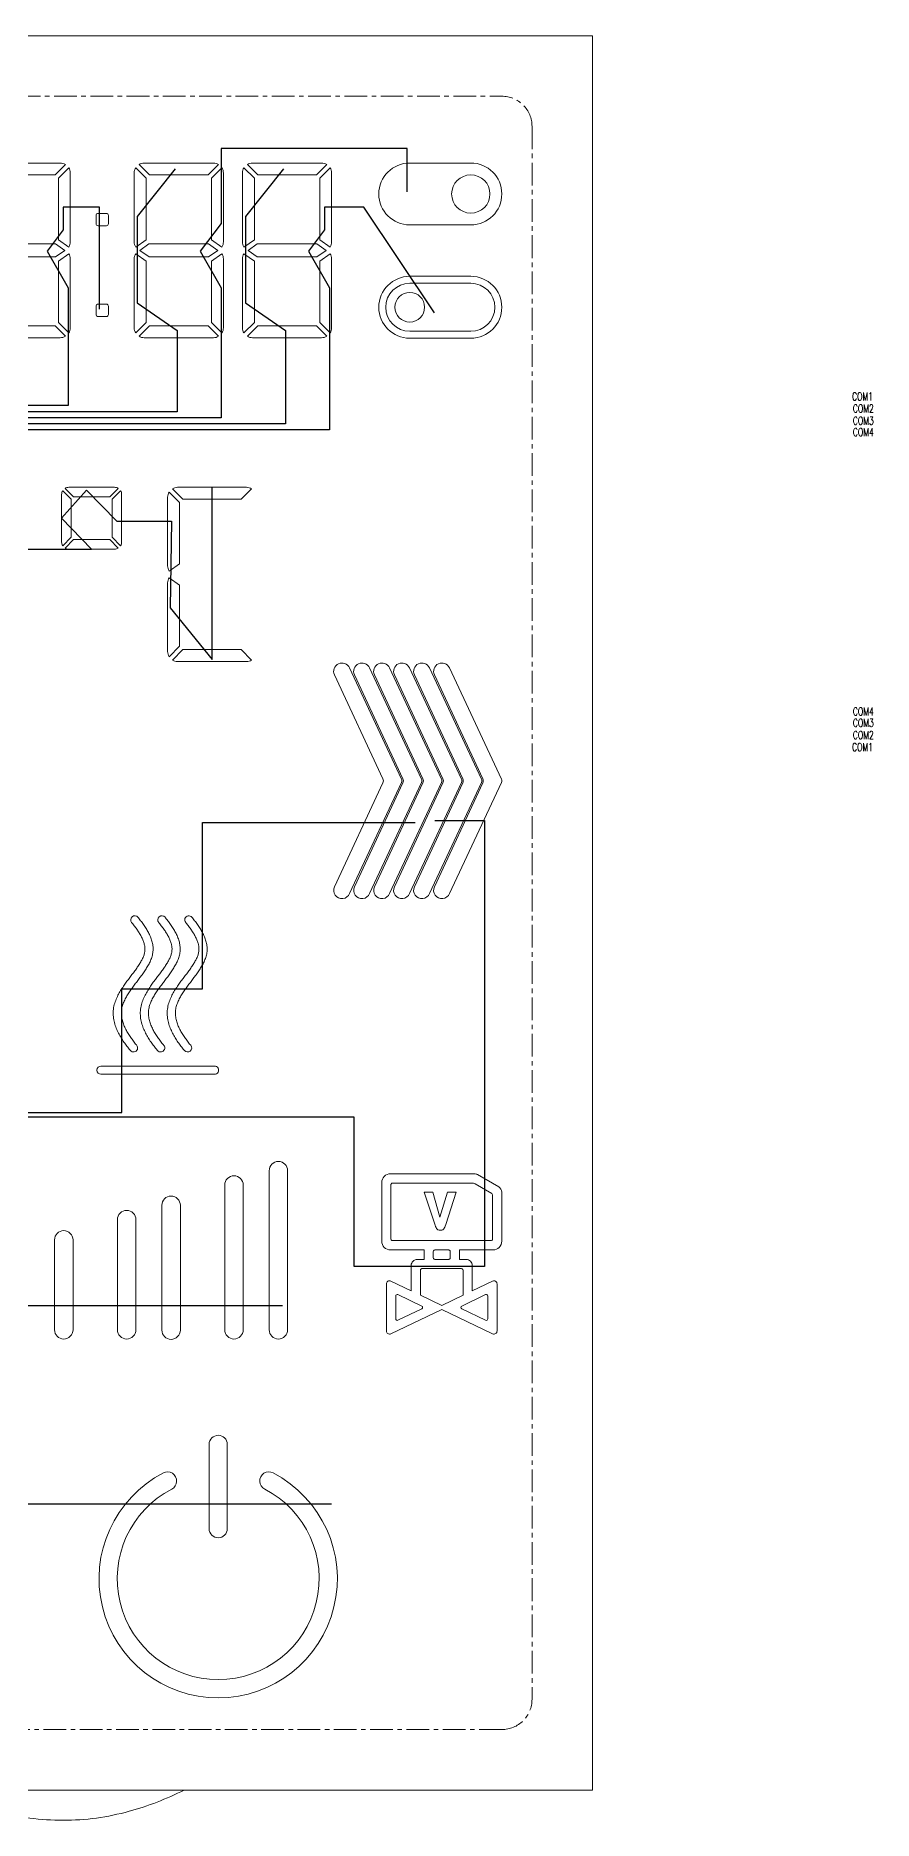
# Model space of a CAD drawing. Header units: millimetres. Extents: x 1979 to 4611, y 2266 to 2838.
# Drawn here: x 3338.1 to 3365.8, y 2680.1 to 2739.1 of the extents above; entities that cross this region are included whole.
import ezdxf

# ---------------------------------------------------------------- set-up
doc = ezdxf.new("R2010")
doc.units = ezdxf.units.MM
doc.linetypes.add('CENTER', pattern=[0.6, 0.375, -0.075, 0.075, -0.075])
for name, color, linetype in [('com', 1, 'Continuous'), ('DWG', 7, 'Continuous'), ('seg', 3, 'Continuous')]:
    doc.layers.add(name, color=color, linetype=linetype)
doc.layers.add('LCD', color=4, linetype='Continuous', lineweight=20)
doc.styles.get("Standard").update_dxf_attribs({"font": 'txt.shx', "bigfont": 'gbcbig.shx'})

# ---------------------------------------------------------------- blocks, each defined once
blk = doc.blocks.new('SPC')
at = {"layer": 'LCD'}
for points in [[(52.622, 53.791, 0.136063), (52.451, 53.744), (52.795, 53.398), (54.733, 53.398), (55.077, 53.744, 0.136063), (54.906, 53.791)], [(59.966, 53.791, -0.136063), (60.137, 53.744), (59.793, 53.398), (57.855, 53.398), (57.511, 53.744, -0.136063), (57.682, 53.791)], [(61.26, 53.791, 0.136063), (61.09, 53.744), (61.433, 53.398), (63.371, 53.398), (63.715, 53.744, 0.136063), (63.544, 53.791)], [(68.476, 51.743, 1), (68.476, 53.791), (66.459, 53.791, 1), (66.459, 51.743)], [(55.188, 51.013), (54.844, 51.255), (54.844, 53.288), (55.188, 53.634, -0.139094), (55.237, 53.46), (55.237, 51.187, -0.139094)], [(57.4, 51.013), (57.744, 51.255), (57.744, 53.288), (57.4, 53.634, 0.139094), (57.351, 53.46), (57.351, 51.187, 0.139094)], [(60.248, 51.013), (59.905, 51.255), (59.905, 53.288), (60.248, 53.634, -0.139094), (60.298, 53.46), (60.298, 51.187, -0.139094)], [(60.978, 51.013), (61.322, 51.255), (61.322, 53.288), (60.978, 53.634, 0.139094), (60.929, 53.46), (60.929, 51.187, 0.139094)], [(63.826, 51.013), (63.483, 51.255), (63.483, 53.288), (63.826, 53.634, -0.139094), (63.876, 53.46), (63.876, 51.187, -0.139094)], [(56.159, 52.126, 0.414214), (56.088, 52.055), (56.088, 51.786, 0.414214), (56.159, 51.715), (56.429, 51.715, 0.414214), (56.5, 51.786), (56.5, 52.055, 0.414214), (56.429, 52.126)], [(54.844, 50.551), (54.844, 48.518), (55.188, 48.172, 0.139094), (55.237, 48.346), (55.237, 50.619, 0.139094), (55.188, 50.793)], [(57.744, 50.551), (57.744, 48.518), (57.4, 48.172, -0.139094), (57.351, 48.346), (57.351, 50.619, -0.139094), (57.4, 50.793)], [(60.248, 50.793), (59.905, 50.551), (59.905, 48.518), (60.248, 48.172, 0.139094), (60.298, 48.346), (60.298, 50.619, 0.139094)], [(60.978, 50.793), (61.322, 50.551), (61.322, 48.518), (60.978, 48.172, -0.139094), (60.929, 48.346), (60.929, 50.619, -0.139094)], [(63.826, 50.793), (63.483, 50.551), (63.483, 48.518), (63.826, 48.172, 0.139094), (63.876, 48.346), (63.876, 50.619, 0.139094)], [(66.459, 50.046, 1), (66.459, 47.998), (68.476, 47.998, 1), (68.476, 50.046)], [(68.476, 48.227, 1), (68.476, 49.816), (66.459, 49.816, 1), (66.459, 48.227)], [(56.429, 48.715, 0.414214), (56.5, 48.786), (56.5, 49.055, 0.414214), (56.429, 49.126), (56.159, 49.126, 0.414214), (56.088, 49.055), (56.088, 48.786, 0.414214), (56.159, 48.715)], [(52.795, 48.408), (52.451, 48.062, 0.136063), (52.622, 48.015), (54.906, 48.015, 0.136063), (55.077, 48.062), (54.733, 48.408)], [(59.966, 48.015, 0.136063), (60.137, 48.062), (59.793, 48.408), (57.855, 48.408), (57.511, 48.062, 0.136063), (57.682, 48.015)], [(63.544, 48.015, 0.136063), (63.715, 48.062), (63.371, 48.408), (61.433, 48.408), (61.09, 48.062, 0.136063), (61.26, 48.015)], [(54.986, 42.957, 0.139094), (54.951, 42.834), (54.951, 41.26, 0.139094), (54.986, 41.137), (55.265, 41.418), (55.265, 42.676)], [(55.344, 42.754), (56.542, 42.754), (56.821, 43.035, 0.136063), (56.701, 43.069), (55.185, 43.069, 0.136063), (55.064, 43.035)], [(56.62, 42.676), (56.9, 42.957, -0.139094), (56.935, 42.834), (56.935, 41.26, -0.139094), (56.9, 41.137), (56.62, 41.418)], [(58.846, 42.567), (58.504, 42.912, 0.139094), (58.455, 42.738), (58.455, 40.473, 0.139094), (58.504, 40.299), (58.846, 40.54)], [(58.785, 43.069, 0.136063), (58.615, 43.021), (58.957, 42.677), (60.89, 42.677), (61.232, 43.021, 0.136063), (61.062, 43.069)], [(56.701, 41.026, 0.136063), (56.821, 41.059), (56.542, 41.34), (55.344, 41.34), (55.064, 41.059, 0.136063), (55.185, 41.026)], [(58.846, 37.812), (58.504, 37.468, -0.139094), (58.455, 37.641), (58.455, 39.907, -0.139094), (58.504, 40.08), (58.846, 39.839)], [(58.957, 37.702), (58.615, 37.358, 0.136063), (58.785, 37.311), (61.062, 37.311, 0.136063), (61.232, 37.358), (60.89, 37.702)], [(63.968, 36.868, -1), (64.468, 37.101), (66.185, 33.421, -0.221646), (66.185, 33.311), (64.471, 29.638, -1.013416), (63.968, 29.864), (65.572, 33.303, 0.221714), (65.572, 33.43)], [(64.629, 36.868, -1), (65.129, 37.101), (66.845, 33.421, -0.221646), (66.845, 33.311), (65.132, 29.638, -1.013416), (64.629, 29.864), (66.233, 33.303, 0.221714), (66.233, 33.43)], [(65.29, 36.868, -1), (65.79, 37.101), (67.506, 33.421, -0.221646), (67.506, 33.311), (65.793, 29.638, -1.013416), (65.29, 29.864), (66.893, 33.303, 0.221714), (66.893, 33.43)], [(65.95, 36.868, -1), (66.45, 37.101), (68.167, 33.421, -0.221646), (68.167, 33.311), (66.453, 29.638, -1.013416), (65.95, 29.864), (67.554, 33.303, 0.221714), (67.554, 33.43)], [(66.611, 36.868, -1), (67.111, 37.101), (68.827, 33.421, -0.221646), (68.827, 33.311), (67.114, 29.638, -1.013416), (66.611, 29.864), (68.215, 33.303, 0.221714), (68.215, 33.43)], [(67.272, 36.868, -1), (67.772, 37.101), (69.488, 33.421, -0.221646), (69.488, 33.311), (67.775, 29.638, -1.013416), (67.272, 29.864), (68.875, 33.303, 0.221714), (68.875, 33.43)], [(57.159, 26.802), (57.182, 26.834), (57.206, 26.866), (57.23, 26.897), (57.253, 26.928), (57.276, 26.959), (57.299, 26.989), (57.322, 27.02), (57.345, 27.05), (57.367, 27.081), (57.389, 27.111), (57.411, 27.141), (57.432, 27.171), (57.453, 27.201), (57.473, 27.231), (57.493, 27.261), (57.513, 27.291), (57.531, 27.321), (57.55, 27.351), (57.567, 27.38), (57.584, 27.41), (57.6, 27.439), (57.615, 27.468), (57.629, 27.497), (57.642, 27.526), (57.654, 27.555), (57.664, 27.583), (57.674, 27.611), (57.682, 27.638), (57.689, 27.665), (57.695, 27.691), (57.699, 27.717), (57.702, 27.744), (57.704, 27.77), (57.705, 27.797), (57.704, 27.824), (57.703, 27.851), (57.7, 27.879), (57.696, 27.907), (57.691, 27.935), (57.684, 27.963), (57.677, 27.992), (57.668, 28.021), (57.659, 28.05), (57.648, 28.079), (57.636, 28.108), (57.624, 28.138), (57.61, 28.167), (57.596, 28.197), (57.58, 28.226), (57.564, 28.256), (57.548, 28.285), (57.53, 28.315), (57.512, 28.344), (57.494, 28.374), (57.475, 28.403), (57.455, 28.432), (57.435, 28.461), (57.414, 28.491), (57.393, 28.52), (57.371, 28.548), (57.349, 28.577), (57.326, 28.606), (57.304, 28.635), (57.281, 28.663), (57.265, 28.682, -1), (57.474, 28.853), (57.49, 28.834), (57.515, 28.803), (57.539, 28.773), (57.563, 28.742), (57.586, 28.711), (57.61, 28.68), (57.633, 28.649), (57.655, 28.617), (57.677, 28.585), (57.699, 28.553), (57.721, 28.52), (57.742, 28.487), (57.762, 28.454), (57.782, 28.421), (57.801, 28.387), (57.819, 28.352), (57.837, 28.318), (57.854, 28.283), (57.87, 28.247), (57.886, 28.212), (57.9, 28.175), (57.913, 28.139), (57.926, 28.102), (57.937, 28.065), (57.947, 28.027), (57.955, 27.989), (57.962, 27.951), (57.968, 27.912), (57.972, 27.873), (57.974, 27.834), (57.975, 27.795), (57.974, 27.757), (57.971, 27.718), (57.966, 27.679), (57.96, 27.641), (57.952, 27.603), (57.942, 27.565), (57.931, 27.528), (57.918, 27.491), (57.904, 27.454), (57.889, 27.419), (57.873, 27.383), (57.856, 27.348), (57.839, 27.313), (57.82, 27.279), (57.801, 27.245), (57.781, 27.212), (57.761, 27.178), (57.74, 27.145), (57.719, 27.113), (57.697, 27.08), (57.675, 27.048), (57.653, 27.016), (57.631, 26.984), (57.608, 26.953), (57.585, 26.921), (57.562, 26.89), (57.539, 26.859), (57.515, 26.828), (57.492, 26.796), (57.469, 26.765), (57.445, 26.734), (57.422, 26.703), (57.398, 26.672), (57.375, 26.641), (57.352, 26.61), (57.328, 26.578), (57.305, 26.547), (57.283, 26.515), (57.26, 26.484), (57.238, 26.452), (57.215, 26.42), (57.194, 26.387), (57.172, 26.355), (57.151, 26.322), (57.131, 26.289), (57.111, 26.256), (57.091, 26.222), (57.072, 26.188), (57.054, 26.154), (57.037, 26.119), (57.02, 26.083), (57.005, 26.048), (56.99, 26.012), (56.977, 25.975), (56.965, 25.938), (56.954, 25.901), (56.945, 25.863), (56.938, 25.824), (56.932, 25.786), (56.928, 25.747), (56.926, 25.708), (56.926, 25.669), (56.927, 25.63), (56.931, 25.592), (56.935, 25.553), (56.942, 25.515), (56.949, 25.476), (56.958, 25.439), (56.969, 25.401), (56.981, 25.364), (56.993, 25.327), (57.007, 25.291), (57.022, 25.255), (57.038, 25.219), (57.054, 25.184), (57.072, 25.149), (57.09, 25.115), (57.109, 25.08), (57.128, 25.047), (57.148, 25.013), (57.169, 24.98), (57.19, 24.948), (57.211, 24.915), (57.233, 24.883), (57.256, 24.851), (57.279, 24.82), (57.302, 24.788), (57.325, 24.757), (57.349, 24.726), (57.373, 24.696), (57.397, 24.665), (57.422, 24.635), (57.434, 24.62, -1), (57.226, 24.449), (57.213, 24.464), (57.187, 24.496), (57.161, 24.528), (57.136, 24.561), (57.111, 24.593), (57.085, 24.627), (57.061, 24.66), (57.036, 24.694), (57.012, 24.729), (56.988, 24.764), (56.964, 24.8), (56.941, 24.836), (56.918, 24.872), (56.895, 24.91), (56.874, 24.948), (56.852, 24.986), (56.831, 25.026), (56.811, 25.066), (56.792, 25.107), (56.774, 25.149), (56.756, 25.191), (56.74, 25.235), (56.724, 25.279), (56.71, 25.324), (56.697, 25.371), (56.686, 25.418), (56.676, 25.466), (56.668, 25.515), (56.662, 25.564), (56.658, 25.614), (56.656, 25.665), (56.656, 25.716), (56.659, 25.767), (56.664, 25.818), (56.671, 25.869), (56.681, 25.92), (56.693, 25.969), (56.706, 26.017), (56.721, 26.063), (56.738, 26.108), (56.755, 26.152), (56.774, 26.195), (56.794, 26.236), (56.814, 26.277), (56.835, 26.316), (56.856, 26.355), (56.878, 26.393), (56.9, 26.43), (56.923, 26.466), (56.946, 26.502), (56.969, 26.537), (56.992, 26.572), (57.016, 26.606), (57.04, 26.64), (57.063, 26.673), (57.087, 26.706), (57.111, 26.738), (57.135, 26.771)], [(58.867, 27.873), (58.87, 27.834), (58.87, 27.795), (58.869, 27.757), (58.866, 27.718), (58.862, 27.679), (58.855, 27.641), (58.847, 27.603), (58.837, 27.565), (58.826, 27.528), (58.813, 27.491), (58.8, 27.454), (58.785, 27.419), (58.769, 27.383), (58.752, 27.348), (58.734, 27.313), (58.715, 27.279), (58.696, 27.245), (58.676, 27.212), (58.656, 27.178), (58.635, 27.145), (58.614, 27.113), (58.592, 27.08), (58.571, 27.048), (58.548, 27.016), (58.526, 26.984), (58.503, 26.953), (58.48, 26.921), (58.457, 26.89), (58.434, 26.859), (58.411, 26.828), (58.387, 26.796), (58.364, 26.765), (58.34, 26.734), (58.317, 26.703), (58.293, 26.672), (58.27, 26.641), (58.247, 26.61), (58.224, 26.578), (58.201, 26.547), (58.178, 26.515), (58.155, 26.484), (58.133, 26.452), (58.111, 26.42), (58.089, 26.387), (58.068, 26.355), (58.047, 26.322), (58.026, 26.289), (58.006, 26.256), (57.986, 26.222), (57.967, 26.188), (57.949, 26.154), (57.932, 26.119), (57.915, 26.083), (57.9, 26.048), (57.885, 26.012), (57.872, 25.975), (57.86, 25.938), (57.849, 25.901), (57.84, 25.863), (57.833, 25.824), (57.827, 25.786), (57.823, 25.747), (57.821, 25.708), (57.821, 25.669), (57.823, 25.63), (57.826, 25.592), (57.831, 25.553), (57.837, 25.515), (57.845, 25.476), (57.854, 25.439), (57.864, 25.401), (57.876, 25.364), (57.889, 25.327), (57.902, 25.291), (57.917, 25.255), (57.933, 25.219), (57.95, 25.184), (57.967, 25.149), (57.985, 25.115), (58.004, 25.08), (58.023, 25.047), (58.043, 25.013), (58.064, 24.98), (58.085, 24.948), (58.107, 24.915), (58.129, 24.883), (58.151, 24.851), (58.174, 24.82), (58.197, 24.788), (58.22, 24.757), (58.244, 24.726), (58.268, 24.696), (58.293, 24.665), (58.317, 24.635), (58.329, 24.62, -1), (58.121, 24.449), (58.108, 24.464), (58.082, 24.496), (58.057, 24.528), (58.031, 24.561), (58.006, 24.593), (57.981, 24.627), (57.956, 24.66), (57.931, 24.694), (57.907, 24.729), (57.883, 24.764), (57.859, 24.8), (57.836, 24.836), (57.813, 24.872), (57.791, 24.91), (57.769, 24.948), (57.747, 24.986), (57.727, 25.026), (57.707, 25.066), (57.687, 25.107), (57.669, 25.149), (57.651, 25.191), (57.635, 25.235), (57.619, 25.279), (57.605, 25.324), (57.592, 25.371), (57.581, 25.418), (57.571, 25.466), (57.563, 25.515), (57.557, 25.564), (57.553, 25.614), (57.551, 25.665), (57.552, 25.716), (57.554, 25.767), (57.559, 25.818), (57.567, 25.869), (57.576, 25.92), (57.588, 25.969), (57.602, 26.017), (57.617, 26.063), (57.633, 26.108), (57.651, 26.152), (57.669, 26.195), (57.689, 26.236), (57.709, 26.277), (57.73, 26.316), (57.751, 26.355), (57.773, 26.393), (57.796, 26.43), (57.818, 26.466), (57.841, 26.502), (57.864, 26.537), (57.888, 26.572), (57.911, 26.606), (57.935, 26.64), (57.959, 26.673), (57.982, 26.706), (58.006, 26.738), (58.03, 26.771), (58.054, 26.802), (58.078, 26.834), (58.101, 26.866), (58.125, 26.897), (58.148, 26.928), (58.171, 26.959), (58.195, 26.989), (58.217, 27.02), (58.24, 27.05), (58.262, 27.081), (58.284, 27.111), (58.306, 27.141), (58.327, 27.171), (58.348, 27.201), (58.369, 27.231), (58.389, 27.261), (58.408, 27.291), (58.427, 27.321), (58.445, 27.351), (58.462, 27.38), (58.479, 27.41), (58.495, 27.439), (58.51, 27.468), (58.524, 27.497), (58.537, 27.526), (58.549, 27.555), (58.56, 27.583), (58.569, 27.611), (58.577, 27.638), (58.584, 27.665), (58.59, 27.691), (58.594, 27.717), (58.598, 27.744), (58.599, 27.77), (58.6, 27.797), (58.6, 27.824), (58.598, 27.851), (58.595, 27.879), (58.591, 27.907), (58.586, 27.935), (58.58, 27.963), (58.572, 27.992), (58.563, 28.021), (58.554, 28.05), (58.543, 28.079), (58.531, 28.108), (58.519, 28.138), (58.505, 28.167), (58.491, 28.197), (58.476, 28.226), (58.46, 28.256), (58.443, 28.285), (58.426, 28.315), (58.408, 28.344), (58.389, 28.374), (58.37, 28.403), (58.35, 28.432), (58.33, 28.461), (58.309, 28.491), (58.288, 28.52), (58.266, 28.548), (58.244, 28.577), (58.222, 28.606), (58.199, 28.635), (58.176, 28.663), (58.16, 28.682, -1), (58.369, 28.853), (58.385, 28.834), (58.41, 28.803), (58.434, 28.773), (58.458, 28.742), (58.482, 28.711), (58.505, 28.68), (58.528, 28.649), (58.551, 28.617), (58.573, 28.585), (58.595, 28.553), (58.616, 28.52), (58.637, 28.487), (58.657, 28.454), (58.677, 28.421), (58.696, 28.387), (58.715, 28.352), (58.732, 28.318), (58.749, 28.283), (58.766, 28.247), (58.781, 28.212), (58.795, 28.175), (58.809, 28.139), (58.821, 28.102), (58.832, 28.065), (58.842, 28.027), (58.85, 27.989), (58.858, 27.951), (58.863, 27.912)], [(59.485, 27.879), (59.488, 27.851), (59.49, 27.824), (59.49, 27.797), (59.49, 27.77), (59.488, 27.744), (59.485, 27.718), (59.48, 27.691), (59.475, 27.665), (59.468, 27.638), (59.459, 27.611), (59.45, 27.583), (59.439, 27.555), (59.427, 27.526), (59.414, 27.497), (59.4, 27.468), (59.385, 27.439), (59.369, 27.41), (59.353, 27.38), (59.335, 27.351), (59.317, 27.321), (59.298, 27.291), (59.279, 27.261), (59.259, 27.232), (59.238, 27.202), (59.218, 27.172), (59.196, 27.141), (59.175, 27.111), (59.153, 27.081), (59.13, 27.051), (59.108, 27.02), (59.085, 26.99), (59.062, 26.959), (59.038, 26.928), (59.015, 26.897), (58.991, 26.866), (58.968, 26.834), (58.944, 26.803), (58.92, 26.771), (58.896, 26.739), (58.873, 26.706), (58.849, 26.673), (58.825, 26.64), (58.801, 26.606), (58.778, 26.572), (58.755, 26.537), (58.731, 26.502), (58.708, 26.467), (58.686, 26.43), (58.664, 26.393), (58.642, 26.355), (58.62, 26.317), (58.599, 26.277), (58.579, 26.237), (58.56, 26.195), (58.541, 26.152), (58.523, 26.108), (58.507, 26.063), (58.492, 26.017), (58.478, 25.969), (58.466, 25.92), (58.457, 25.87), (58.449, 25.819), (58.444, 25.768), (58.442, 25.716), (58.441, 25.665), (58.443, 25.615), (58.447, 25.564), (58.453, 25.515), (58.461, 25.466), (58.471, 25.418), (58.483, 25.371), (58.495, 25.325), (58.51, 25.279), (58.525, 25.235), (58.542, 25.191), (58.559, 25.149), (58.578, 25.107), (58.597, 25.066), (58.617, 25.026), (58.638, 24.987), (58.659, 24.948), (58.681, 24.91), (58.703, 24.873), (58.726, 24.836), (58.749, 24.8), (58.773, 24.764), (58.797, 24.729), (58.821, 24.695), (58.846, 24.661), (58.871, 24.627), (58.896, 24.594), (58.921, 24.561), (58.947, 24.528), (58.973, 24.496), (58.998, 24.464), (59.011, 24.449, 1), (59.219, 24.621), (59.207, 24.635), (59.183, 24.665), (59.159, 24.696), (59.134, 24.727), (59.111, 24.757), (59.087, 24.788), (59.064, 24.82), (59.041, 24.851), (59.019, 24.883), (58.997, 24.915), (58.975, 24.948), (58.954, 24.98), (58.934, 25.014), (58.914, 25.047), (58.894, 25.081), (58.875, 25.115), (58.857, 25.149), (58.84, 25.184), (58.823, 25.219), (58.807, 25.255), (58.793, 25.291), (58.779, 25.327), (58.766, 25.364), (58.754, 25.401), (58.744, 25.439), (58.735, 25.477), (58.727, 25.515), (58.721, 25.553), (58.716, 25.592), (58.713, 25.631), (58.711, 25.67), (58.712, 25.708), (58.714, 25.747), (58.717, 25.786), (58.723, 25.825), (58.73, 25.863), (58.74, 25.901), (58.75, 25.938), (58.762, 25.975), (58.776, 26.012), (58.79, 26.048), (58.806, 26.084), (58.822, 26.119), (58.84, 26.154), (58.858, 26.188), (58.877, 26.222), (58.896, 26.256), (58.916, 26.289), (58.937, 26.322), (58.958, 26.355), (58.979, 26.388), (59.001, 26.42), (59.023, 26.452), (59.045, 26.484), (59.068, 26.516), (59.091, 26.547), (59.114, 26.579), (59.137, 26.61), (59.16, 26.641), (59.184, 26.672), (59.207, 26.703), (59.231, 26.734), (59.254, 26.765), (59.277, 26.797), (59.301, 26.828), (59.324, 26.859), (59.347, 26.89), (59.37, 26.922), (59.393, 26.953), (59.416, 26.985), (59.439, 27.016), (59.461, 27.048), (59.483, 27.081), (59.504, 27.113), (59.526, 27.146), (59.546, 27.179), (59.567, 27.212), (59.586, 27.245), (59.606, 27.279), (59.624, 27.314), (59.642, 27.348), (59.659, 27.383), (59.675, 27.419), (59.69, 27.455), (59.704, 27.491), (59.716, 27.528), (59.728, 27.565), (59.737, 27.603), (59.746, 27.641), (59.752, 27.679), (59.757, 27.718), (59.759, 27.757), (59.76, 27.796), (59.76, 27.835), (59.757, 27.873), (59.753, 27.912), (59.748, 27.951), (59.741, 27.989), (59.732, 28.027), (59.722, 28.065), (59.711, 28.102), (59.699, 28.139), (59.686, 28.176), (59.671, 28.212), (59.656, 28.248), (59.64, 28.283), (59.623, 28.318), (59.605, 28.353), (59.586, 28.387), (59.567, 28.421), (59.547, 28.454), (59.527, 28.487), (59.506, 28.52), (59.485, 28.553), (59.463, 28.585), (59.441, 28.617), (59.418, 28.649), (59.395, 28.68), (59.372, 28.711), (59.348, 28.742), (59.324, 28.773), (59.3, 28.804), (59.276, 28.834), (59.259, 28.854, 1), (59.051, 28.682), (59.066, 28.664), (59.089, 28.635), (59.112, 28.606), (59.134, 28.578), (59.156, 28.549), (59.178, 28.52), (59.199, 28.491), (59.22, 28.462), (59.24, 28.432), (59.26, 28.403), (59.279, 28.374), (59.298, 28.345), (59.316, 28.315), (59.333, 28.286), (59.35, 28.256), (59.366, 28.227), (59.381, 28.197), (59.396, 28.168), (59.409, 28.138), (59.422, 28.109), (59.433, 28.079), (59.444, 28.05), (59.454, 28.021), (59.462, 27.992), (59.47, 27.963), (59.476, 27.935), (59.481, 27.907)], [(60.003, 23.935), (56.251, 23.935, 1), (56.251, 23.664), (60.003, 23.664, 1.002396)], [(61.811, 20.476), (61.811, 15.217, 1), (62.422, 15.217), (62.422, 20.476, 1)], [(60.954, 15.217), (60.954, 20.002, 1), (60.343, 20.002), (60.343, 15.217, 1)], [(65.819, 20.373, 0.414214), (65.531, 20.086), (65.531, 18.146, 0.414214), (65.819, 17.858), (66.929, 17.858), (66.929, 17.545), (66.71, 17.545, 0.414214), (66.506, 17.341), (66.506, 16.507), (65.833, 16.827, 0.551425), (65.688, 16.735), (65.688, 15.177, 0.551425), (65.833, 15.085), (67.516, 15.887), (69.198, 15.085, 0.551425), (69.344, 15.177), (69.344, 16.735, 0.551425), (69.198, 16.827), (68.526, 16.507), (68.526, 17.341, 0.414214), (68.322, 17.545), (68.103, 17.545), (68.103, 17.858), (69.213, 17.858, 0.414214), (69.5, 18.146), (69.5, 19.766, 0.267949), (69.398, 19.942), (68.699, 20.346, 0.131652), (68.597, 20.373)], [(68.617, 20.04, 0.131652), (68.515, 20.067), (65.888, 20.067, 0.414214), (65.837, 20.016), (65.837, 18.215, 0.414214), (65.888, 18.164), (69.143, 18.164, 0.414214), (69.194, 18.215), (69.194, 19.677, 0.267949), (69.169, 19.722)], [(58.263, 15.206, 1), (58.875, 15.206), (58.875, 19.332, 1), (58.263, 19.332)], [(56.795, 15.217, 1), (57.407, 15.217), (57.407, 18.859, 1), (56.795, 18.859)], [(54.715, 15.217, 1), (55.327, 15.217), (55.327, 18.189, 1), (54.715, 18.189)], [(67.234, 17.596, 0.414214), (67.285, 17.545), (67.746, 17.545, 0.414214), (67.797, 17.596), (67.797, 17.807, 0.414214), (67.746, 17.858), (67.285, 17.858, 0.414214), (67.234, 17.807)], [(68.22, 16.361), (68.22, 17.189, 0.414214), (68.169, 17.24), (66.862, 17.24, 0.414214), (66.811, 17.189), (66.811, 16.361), (67.516, 16.025)], [(66.854, 15.91, 0.631028), (66.854, 16.002), (66.066, 16.378, 0.551425), (65.993, 16.332), (65.993, 15.58, 0.551425), (66.066, 15.534)], [(68.965, 16.378), (68.177, 16.002, 0.631028), (68.177, 15.91), (68.965, 15.534, 0.551425), (69.038, 15.58), (69.038, 16.332, 0.551425)], [(60.427, 8.64), (60.427, 11.428, 1), (59.827, 11.428), (59.827, 8.64, 1)], [(58.591, 9.951, 1), (58.314, 10.485, 4.10138), (61.94, 10.485, 1), (61.663, 9.951, -4.10138)]]:
    blk.add_lwpolyline(points, format="xyb", close=True, dxfattribs=at)
for points in [[(52.78, 50.689), (52.476, 50.903), (52.777, 51.115), (54.75, 51.115), (55.052, 50.903), (54.747, 50.689)], [(59.811, 51.115), (60.112, 50.903), (59.808, 50.689), (57.841, 50.689), (57.536, 50.903), (57.838, 51.115)], [(63.389, 51.115), (63.69, 50.903), (63.386, 50.689), (61.419, 50.689), (61.115, 50.903), (61.416, 51.115)], [(67.987, 19.768), (67.71, 19.768), (67.457, 18.939), (67.224, 19.768), (66.932, 19.768), (67.295, 18.674), (67.311, 18.631), (67.327, 18.594), (67.345, 18.564), (67.363, 18.542), (67.391, 18.522), (67.425, 18.509), (67.465, 18.505), (67.477, 18.505), (67.515, 18.511), (67.548, 18.525), (67.576, 18.547), (67.583, 18.554), (67.6, 18.578), (67.617, 18.61), (67.633, 18.648), (67.649, 18.693)]]:
    blk.add_lwpolyline(points, close=True, dxfattribs=at)
for centre, radius in [((68.476, 52.767), 0.633), ((66.459, 49.022), 0.489)]:
    blk.add_circle(centre, radius, dxfattribs=at)
blk = doc.blocks.new('DWG')
at = {"layer": 'LCD'}
blk.add_lwpolyline([(0, 58), (0, 0), (72.5, 0), (72.5, 58)], close=True, dxfattribs=at)
at = {"layer": 'LCD', "linetype": 'CENTER', "ltscale": 2}
blk.add_lwpolyline([(70.5, 55), (70.5, 3, -0.414214), (69.5, 2), (5.5, 2, -0.414214), (4.5, 3), (4.5, 55, -0.414214), (5.5, 56), (69.5, 56, -0.414214)], format="xyb", close=True, dxfattribs=at)
at = {"layer": 'LCD'}
blk.add_lwpolyline([(51, 0, 0.049067), (52.818, -0.702, 0.066912), (55, -1, 0.066912), (57.182, -0.702, 0.049067), (59, 0)], format="xyb", dxfattribs=at)
blk.add_blockref('SPC', (0, 0), dxfattribs=at)

msp = doc.modelspace()

# ---------------------------------------------------------------- linework, layer by layer
at = {"layer": 'seg'}
for p, q in [((3350.4154, 2735.37751), (3344.26586, 2735.37751)), ((3344.26586, 2735.37751), (3344.26586, 2732.89851)), ((3350.4154, 2733.9468), (3350.4154, 2735.37751)), ((3342.74638, 2734.70331), (3341.48946, 2733.13445)), ((3346.32454, 2734.70331), (3345.06762, 2733.13445)), ((3340.25203, 2733.44328), (3339.04824, 2733.44328)), ((3339.04824, 2733.44328), (3339.04824, 2732.68862)), ((3340.25203, 2730.06681), (3340.25203, 2733.44328)), ((3341.48946, 2733.13445), (3341.48946, 2730.27044)), ((3344.26586, 2732.89851), (3343.57868, 2731.98218)), ((3345.06762, 2733.13445), (3345.06762, 2730.27044)), ((3348.98243, 2733.44328), (3347.68662, 2733.44328)), ((3347.68662, 2733.44328), (3347.68662, 2732.68862)), ((3351.31795, 2729.94993), (3348.98243, 2733.44328)), ((3339.04824, 2732.68862), (3338.51846, 2731.98218)), ((3347.68662, 2732.68862), (3347.15684, 2731.98218)), ((3338.51846, 2731.98218), (3339.20893, 2730.77317)), ((3343.57868, 2731.98218), (3344.26915, 2730.77317)), ((3347.15684, 2731.98218), (3347.84731, 2730.77317)), ((3339.20893, 2730.77317), (3339.20893, 2726.87626)), ((3344.26915, 2730.77317), (3344.26915, 2726.47626)), ((3347.84731, 2730.77317), (3347.84731, 2726.07626)), ((3341.48946, 2730.27044), (3342.81786, 2729.365)), ((3345.06762, 2730.27044), (3346.39602, 2729.365)), ((3342.81786, 2729.365), (3342.81786, 2726.67626)), ((3346.39602, 2729.365), (3346.39602, 2726.27626)), ((3339.20893, 2726.87626), (3290.16496, 2726.87626)), ((3342.81786, 2726.67626), (3290.25452, 2726.67626)), ((3344.26915, 2726.47626), (3290.34408, 2726.47626)), ((3346.39602, 2726.27626), (3290.43364, 2726.27626)), ((3347.84731, 2726.07626), (3290.5232, 2726.07626)), ((3338.99499, 2723.15415), (3339.81899, 2724.08267)), ((3339.81899, 2724.08267), (3340.81806, 2723.05709)), ((3343.96776, 2718.4841), (3343.96776, 2724.17555)), ((3339.98698, 2722.13275), (3338.99499, 2723.15415)), ((3340.81806, 2723.05709), (3342.62315, 2723.05709)), ((3342.62315, 2723.05709), (3342.58719, 2720.19036)), ((3336.60585, 2722.13275), (3339.98698, 2722.13275)), ((3342.58719, 2720.19036), (3343.96776, 2718.4841)), ((3343.64701, 2707.60103), (3343.64701, 2713.09356)), ((3343.64701, 2713.09356), (3350.67733, 2713.09356)), ((3351.32688, 2713.16084), (3352.97354, 2713.16084)), ((3352.97354, 2713.16084), (3352.97354, 2698.42113)), ((3340.98021, 2703.50695), (3340.98021, 2707.60103)), ((3340.98021, 2707.60103), (3343.64701, 2707.60103)), ((3297.55238, 2703.50695), (3340.98021, 2703.50695)), ((3348.66196, 2703.35695), (3297.35238, 2703.35695)), ((3348.66196, 2698.42113), (3348.66196, 2703.35695)), ((3352.97354, 2698.42113), (3348.66196, 2698.42113)), ((3336.98634, 2697.1314), (3346.29961, 2697.1314)), ((3347.91932, 2690.55423), (3336.09933, 2690.55423))]:
    msp.add_line(p, q, dxfattribs=at)

# ---------------------------------------------------------------- block references
at = {"layer": 'DWG'}
msp.add_blockref('DWG', (3284.0442, 2681.10694), dxfattribs=at)

# ---------------------------------------------------------------- texts
at = {"layer": 'com', "width": 0.7}
for s, p in [('COM1', (3365.12252, 2727.04746)), ('COM2', (3365.14987, 2726.64872)), ('COM3', (3365.14987, 2726.24651)), ('COM4', (3365.14987, 2725.87056)), ('COM4', (3365.14987, 2716.63315)), ('COM3', (3365.14987, 2716.25721)), ('COM2', (3365.14987, 2715.85499)), ('COM1', (3365.12252, 2715.45626))]:
    msp.add_text(s, height=0.2646, dxfattribs=at).set_placement(p)

doc.saveas('drawing.dxf')
